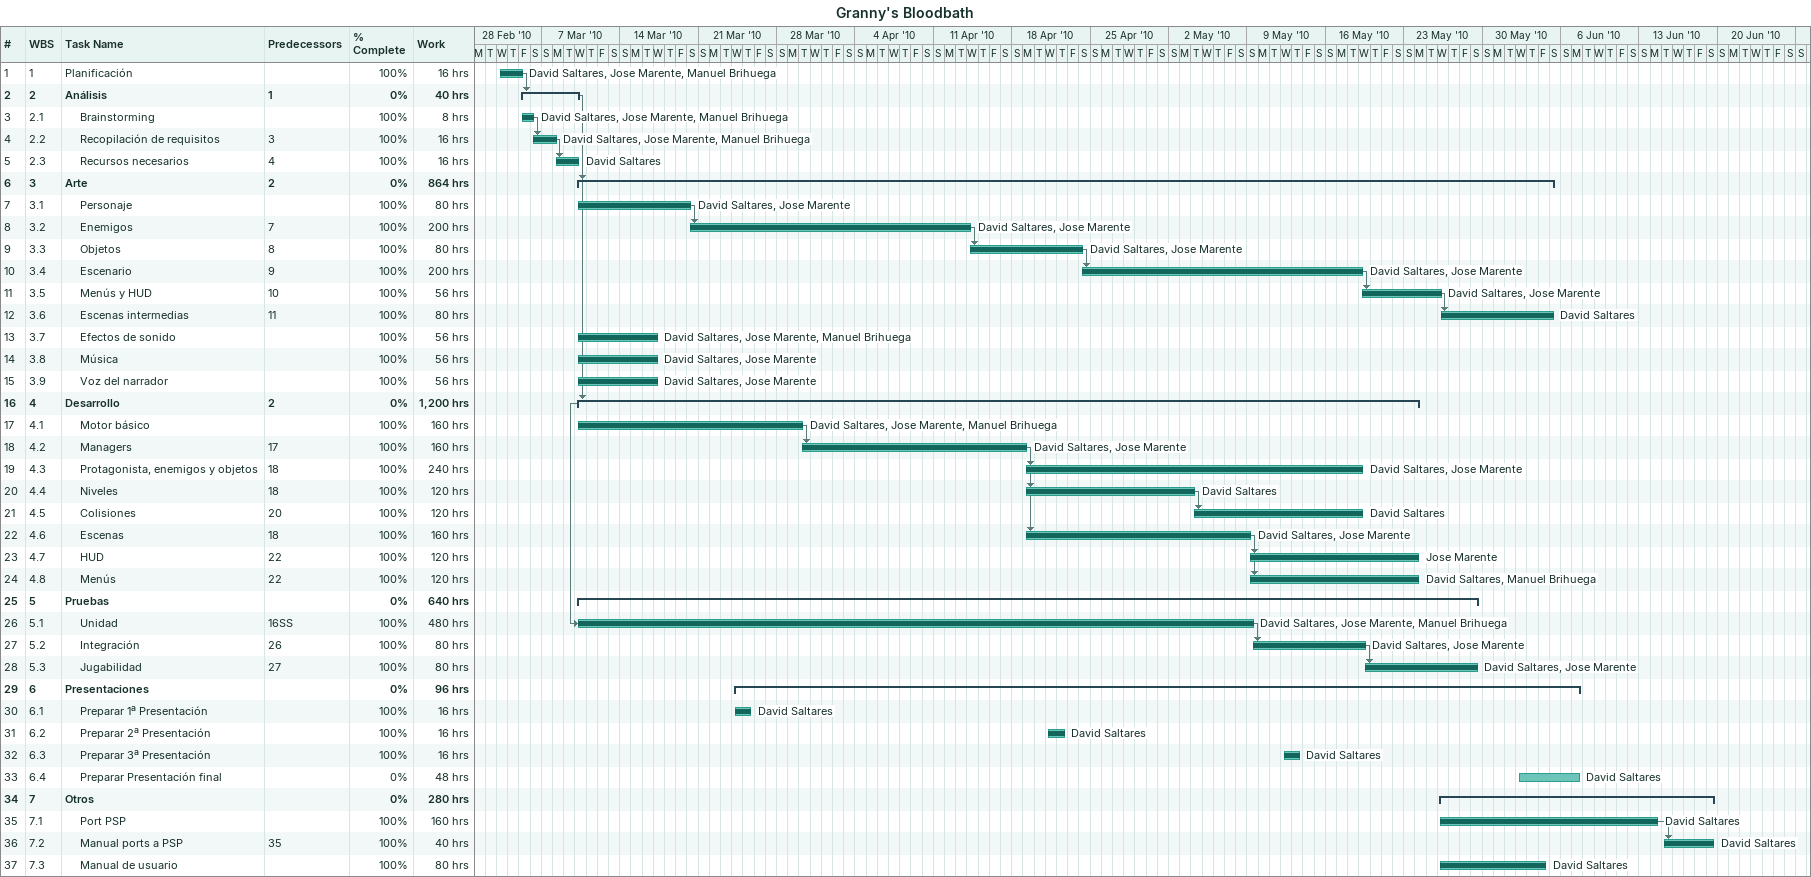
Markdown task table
Granny's Bloodbath

| ID | WBS | Task | Start | Finish | Predecessors | Resources | % complete | Work (h) |
|---|---|---|---|---|---|---|---|---|
| 1 | 1 | Planificación | 2010-03-03 | 2010-03-05 |  | David Saltares, Jose Marente, Manuel Brihuega | 100 | 16 |
| 2 | 2 | **Análisis** | 2010-03-05 | 2010-03-10 | 1 |  | 0 | 40 |
| 3 | 2.1 | Brainstorming | 2010-03-05 | 2010-03-06 |  | David Saltares, Jose Marente, Manuel Brihuega | 100 | 8 |
| 4 | 2.2 | Recopilación de requisitos | 2010-03-06 | 2010-03-08 | 3 | David Saltares, Jose Marente, Manuel Brihuega | 100 | 16 |
| 5 | 2.3 | Recursos necesarios | 2010-03-08 | 2010-03-10 | 4 | David Saltares | 100 | 16 |
| 6 | 3 | **Arte** | 2010-03-10 | 2010-06-05 | 2 |  | 0 | 864 |
| 7 | 3.1 | Personaje | 2010-03-10 | 2010-03-20 |  | David Saltares, Jose Marente | 100 | 80 |
| 8 | 3.2 | Enemigos | 2010-03-20 | 2010-04-14 | 7 | David Saltares, Jose Marente | 100 | 200 |
| 9 | 3.3 | Objetos | 2010-04-14 | 2010-04-24 | 8 | David Saltares, Jose Marente | 100 | 80 |
| 10 | 3.4 | Escenario | 2010-04-24 | 2010-05-19 | 9 | David Saltares, Jose Marente | 100 | 200 |
| 11 | 3.5 | Menús y HUD | 2010-05-19 | 2010-05-26 | 10 | David Saltares, Jose Marente | 100 | 56 |
| 12 | 3.6 | Escenas intermedias | 2010-05-26 | 2010-06-05 | 11 | David Saltares | 100 | 80 |
| 13 | 3.7 | Efectos de sonido | 2010-03-10 | 2010-03-17 |  | David Saltares, Jose Marente, Manuel Brihuega | 100 | 56 |
| 14 | 3.8 | Música | 2010-03-10 | 2010-03-17 |  | David Saltares, Jose Marente | 100 | 56 |
| 15 | 3.9 | Voz del narrador | 2010-03-10 | 2010-03-17 |  | David Saltares, Jose Marente | 100 | 56 |
| 16 | 4 | **Desarrollo** | 2010-03-10 | 2010-05-24 | 2 |  | 0 | 1200 |
| 17 | 4.1 | Motor básico | 2010-03-10 | 2010-03-30 |  | David Saltares, Jose Marente, Manuel Brihuega | 100 | 160 |
| 18 | 4.2 | Managers | 2010-03-30 | 2010-04-19 | 17 | David Saltares, Jose Marente | 100 | 160 |
| 19 | 4.3 | Protagonista, enemigos y objetos | 2010-04-19 | 2010-05-19 | 18 | David Saltares, Jose Marente | 100 | 240 |
| 20 | 4.4 | Niveles | 2010-04-19 | 2010-05-04 | 18 | David Saltares | 100 | 120 |
| 21 | 4.5 | Colisiones | 2010-05-04 | 2010-05-19 | 20 | David Saltares | 100 | 120 |
| 22 | 4.6 | Escenas | 2010-04-19 | 2010-05-09 | 18 | David Saltares, Jose Marente | 100 | 160 |
| 23 | 4.7 | HUD | 2010-05-09 | 2010-05-24 | 22 | Jose Marente | 100 | 120 |
| 24 | 4.8 | Menús | 2010-05-09 | 2010-05-24 | 22 | David Saltares, Manuel Brihuega | 100 | 120 |
| 25 | 5 | **Pruebas** | 2010-03-10 | 2010-05-29 |  |  | 0 | 640 |
| 26 | 5.1 | Unidad | 2010-03-10 | 2010-05-09 | 16SS | David Saltares, Jose Marente, Manuel Brihuega | 100 | 480 |
| 27 | 5.2 | Integración | 2010-05-09 | 2010-05-19 | 26 | David Saltares, Jose Marente | 100 | 80 |
| 28 | 5.3 | Jugabilidad | 2010-05-19 | 2010-05-29 | 27 | David Saltares, Jose Marente | 100 | 80 |
| 29 | 6 | **Presentaciones** | 2010-03-24 | 2010-06-07 |  |  | 0 | 96 |
| 30 | 6.1 | Preparar 1ª Presentación | 2010-03-24 | 2010-03-25 |  | David Saltares | 100 | 16 |
| 31 | 6.2 | Preparar 2ª Presentación | 2010-04-21 | 2010-04-22 |  | David Saltares | 100 | 16 |
| 32 | 6.3 | Preparar 3ª Presentación | 2010-05-12 | 2010-05-13 |  | David Saltares | 100 | 16 |
| 33 | 6.4 | Preparar Presentación final | 2010-06-02 | 2010-06-07 |  | David Saltares | 0 | 48 |
| 34 | 7 | **Otros** | 2010-05-26 | 2010-06-19 |  |  | 0 | 280 |
| 35 | 7.1 | Port PSP | 2010-05-26 | 2010-06-14 |  | David Saltares | 100 | 160 |
| 36 | 7.2 | Manual ports a PSP | 2010-06-15 | 2010-06-19 | 35 | David Saltares | 100 | 40 |
| 37 | 7.3 | Manual de usuario | 2010-05-26 | 2010-06-04 |  | David Saltares | 100 | 80 |
